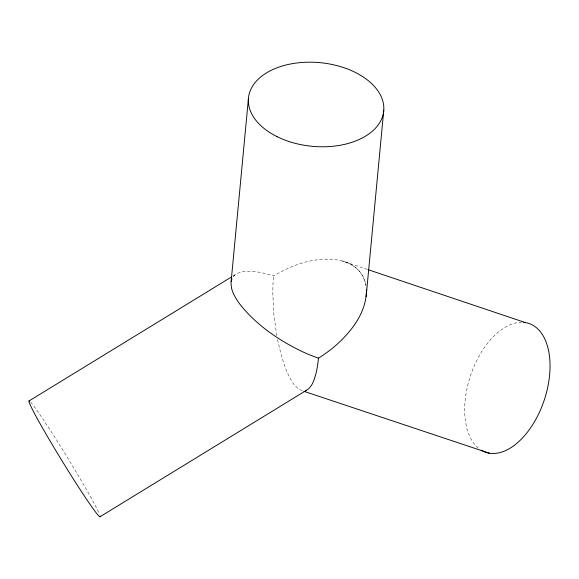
<?xml version="1.0" encoding="UTF-8"?>
<svg xmlns="http://www.w3.org/2000/svg" width="579" height="579" viewBox="0 0 579 579"><rect width="100%" height="100%" fill="white"/><g stroke="black" fill="none" stroke-linecap="round" stroke-linejoin="round"><path stroke-width="0.43" stroke-dasharray="2.9 2.17" d="M233.192 275.922C240.162 270.429 249.578 270.654 257.887 272.029A89.89 34.508 35.4 0 1 273.549 276.031A89.89 61.772 -34 0 1 292.446 266.492C316.814 255.846 361.224 252.364 366.218 287.625M302.245 390.753L298.75 389.168L295.131 385.809A59.261 17.971 80.9 0 1 285.534 368.258L281.488 356.165L277.413 339.178M367.325 269.423L342.529 261.078L347.69 262.895L352.365 265.312L356.483 268.316A59.261 40.725 -34 0 1 366.08 285.867M276.74 335.625L273.838 314.332L272.818 294.146A89.89 27.264 80.9 0 1 273.549 276.031M478.29 448.081A67.931 38.844 -71.5 0 1 470.799 374.772A67.931 38.844 -71.5 0 1 521.404 322.308M30.636 402.108A67.931 3.163 58.5 0 1 66.773 456.455A67.931 3.163 58.5 0 1 99.523 514.427M234.379 275.423L233.417 276.444L235.494 274.511L234.379 275.423"/><path stroke-width="0.87" d="M366.42 289.362C366.84 311.886 351.75 331.282 335.675 345.533A89.89 61.772 -34 0 1 318.45 358.126A89.89 34.508 35.4 0 1 301.123 351.077C278.557 340.047 257.199 325.427 241.182 305.878A59.261 22.755 35.4 0 1 231.586 288.335L230.992 283.117L248.398 98.9M366.138 296.629L383.79 110.075M231.144 281.575L231.955 278.803M29.138 400.9L231.658 276.863M99.935 516.801L306.595 390.21C312.479 386.685 314.317 379.361 316.047 373.187A89.89 27.264 80.9 0 0 318.45 358.126M305.546 390.622L306.595 390.21M303.961 391.324L489.262 453.169M368.179 269.705L525.471 322.619M523.684 322.394A67.931 38.844 -71.5 0 1 544.282 399.988A67.931 38.844 -71.5 0 1 481.192 450.165M100.087 516.2A67.931 3.163 58.5 0 1 61.584 460.095A67.931 3.163 58.5 0 1 29.703 401.196M277.052 136.637A67.931 42.006 5.4 0 0 383.559 112.225A67.931 42.006 5.4 0 0 287.669 64.595A67.931 42.006 5.4 0 0 277.052 136.637"/></g></svg>
